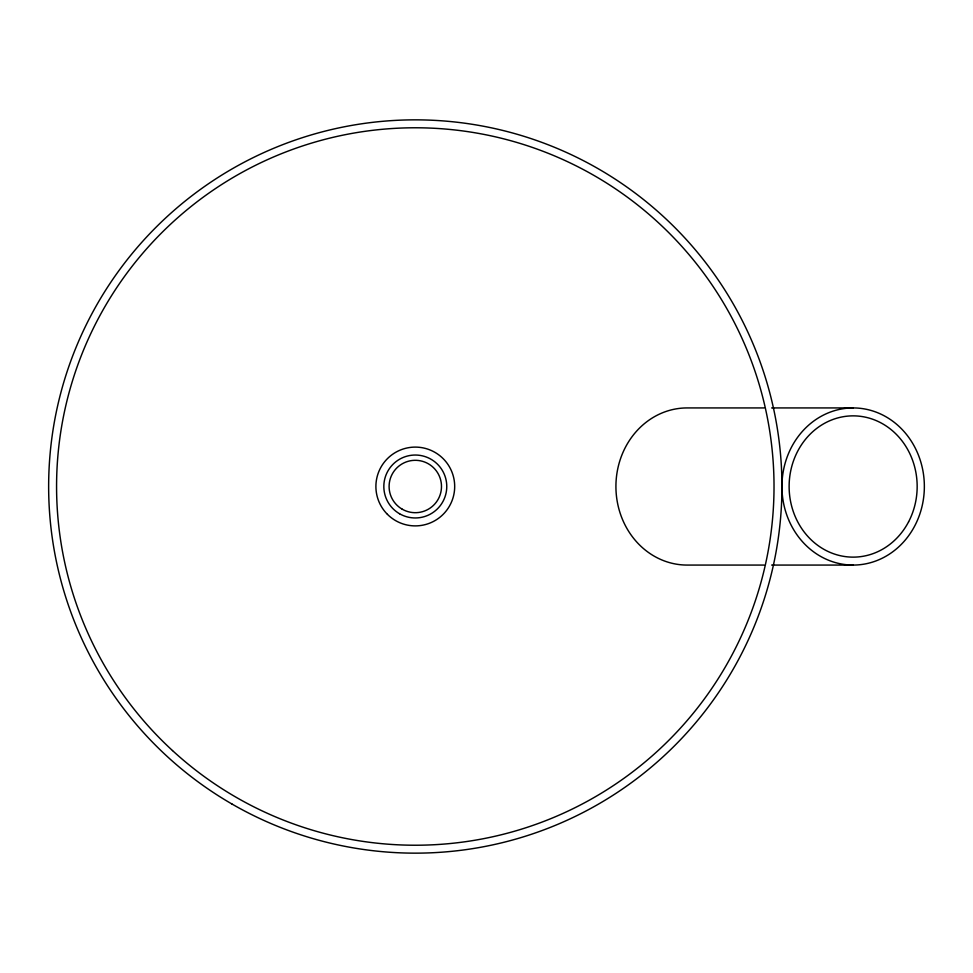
<?xml version="1.0" encoding="UTF-8"?>
<svg xmlns="http://www.w3.org/2000/svg" width="973" height="973" viewBox="0 0 973 973"><rect width="100%" height="100%" fill="white"/><g stroke="black" fill="none" stroke-linecap="round" stroke-linejoin="round"><path stroke-width="1.46" d="M764.097 407.93L687.12 407.93A78.57 71.211 -90 0 0 615.921 486.5A78.57 71.211 -90 0 0 687.12 565.07L764.097 565.07M771.65 407.93L853.139 407.93A78.57 71.211 -90 0 1 914.815 525.785A78.57 71.211 -90 0 1 791.475 525.785A78.57 71.211 -90 0 1 853.139 407.93M771.65 565.07L853.139 565.07M231.975 804.026A366.639 366.639 0 0 0 781.939 486.5A366.639 366.639 0 0 0 231.975 168.974A366.639 366.639 0 0 0 231.975 804.026M908.587 521.82A70.64 64.023 -90 0 0 853.139 415.86A70.64 64.023 -90 0 0 797.702 521.82A70.64 64.023 -90 0 0 908.587 521.82M172.501 750.572A358.721 358.721 0 0 0 765.386 564.729A358.721 358.721 0 0 0 308.003 144.199A358.721 358.721 0 0 0 172.501 750.572M399.562 513.756A31.477 31.477 0 0 0 446.765 486.5A31.477 31.477 0 0 0 399.562 459.244A31.477 31.477 0 0 0 399.562 513.756M402.202 509.183A26.186 26.186 0 0 0 441.487 486.5A26.186 26.186 0 0 0 402.202 463.817A26.186 26.186 0 0 0 402.202 509.183M387.436 514.352A39.394 39.394 0 0 0 453.345 496.692A39.394 39.394 0 0 0 405.096 448.444A39.394 39.394 0 0 0 387.436 514.352"/></g></svg>
